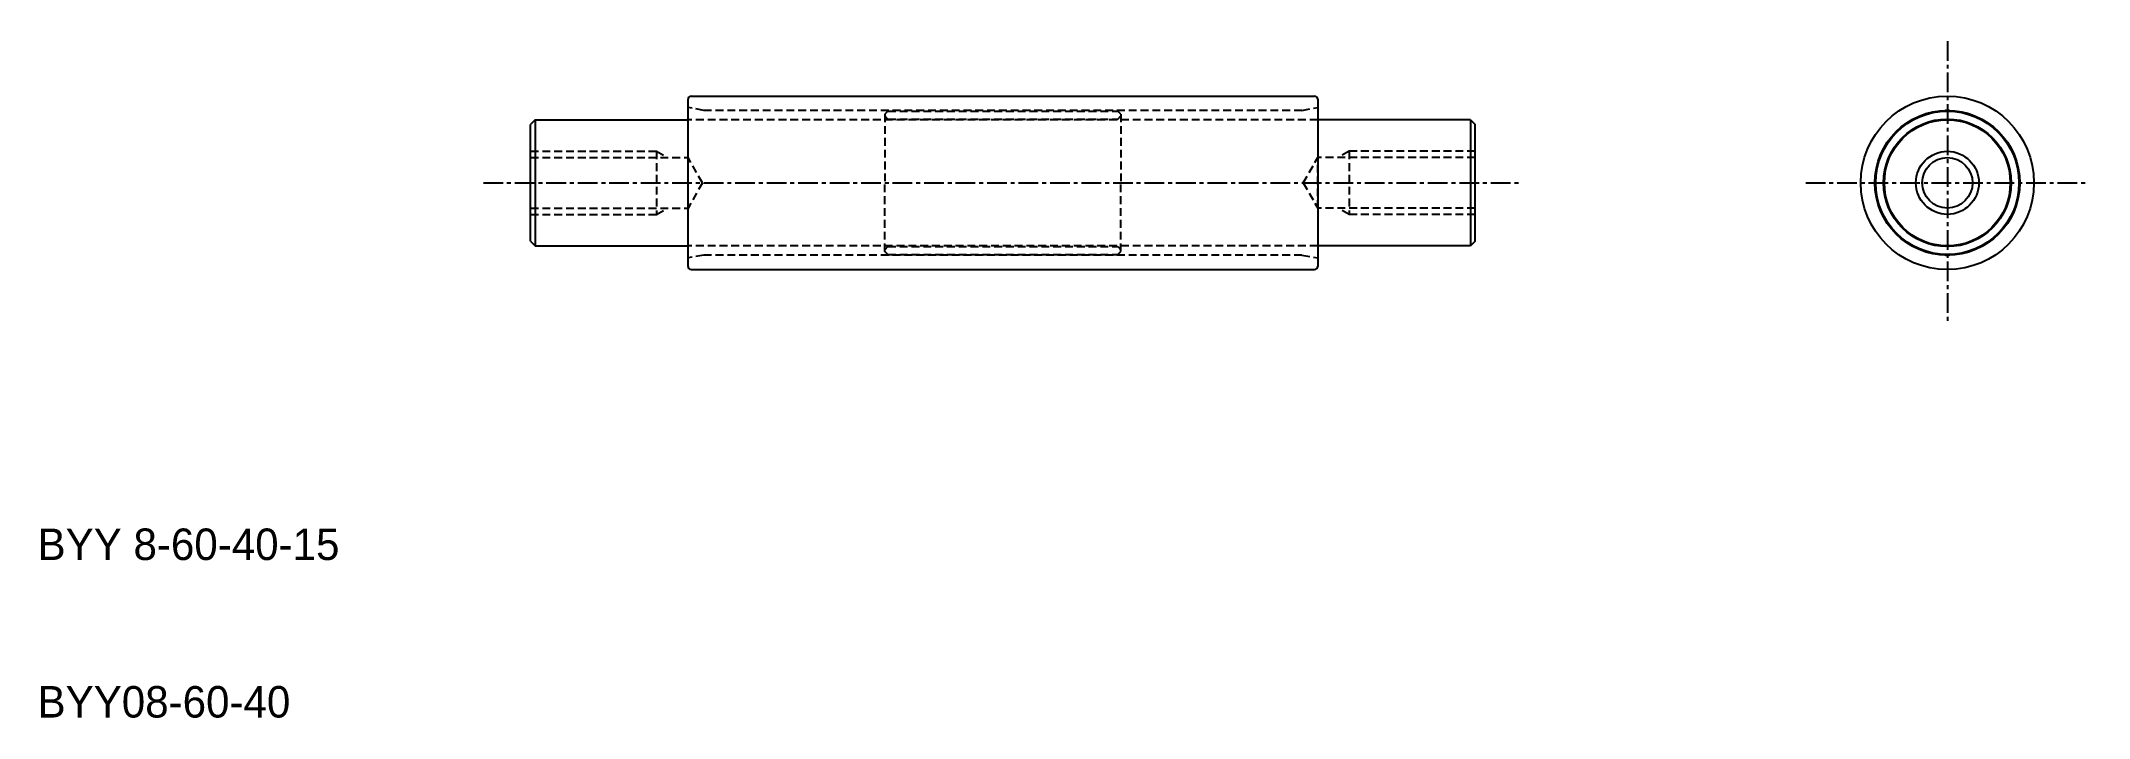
# Model space of a CAD drawing. Extents: x -9 to 121, y 317 to 360.
import ezdxf

# ---------------------------------------------------------------- set-up
doc = ezdxf.new("R2010")
doc.units = 0
doc.linetypes.add('CENTER', pattern=[2, 1.25, -0.25, 0.25, -0.25])
doc.linetypes.add('DASHED', pattern=[0.75, 0.5, -0.25])
doc.layers.get('0').update_dxf_attribs({"linetype": 'CONTINUOUS'})
doc.layers.add('CENTER', color=1, linetype='CENTER')

# ---------------------------------------------------------------- blocks, each defined once
blk = doc.blocks.new('A$C5007611B')
at = {"color": 3, "linetype": 'DASHED'}
for p, q in [((0, 2), (8, 2)), ((0, 1.6), (10, 1.6)), ((8, 2), (8, -2)), ((8, 2), (8.61, 1.65)), ((10.92, 0), (10, 1.6)), ((10, -1.6), (10, 1.6)), ((10.92, 0), (10, -1.6)), ((0, -1.6), (10, -1.6)), ((0, -2), (8, -2)), ((8, -2), (8.61, -1.65))]:
    blk.add_line(p, q, dxfattribs=at)
blk = doc.blocks.new('A$C0B9B0F56')
at = {"color": 3, "linetype": 'DASHED'}
for p, q in [((-10.92, 0), (-10, 1.6)), ((0, 1.6), (-10, 1.6)), ((-10, -1.6), (-10, 1.6)), ((-8, 2), (-8.61, 1.65)), ((0, 2), (-8, 2)), ((-8, 2), (-8, -2)), ((-10.92, 0), (-10, -1.6)), ((0, -1.6), (-10, -1.6)), ((-8, -2), (-8.61, -1.65)), ((0, -2), (-8, -2))]:
    blk.add_line(p, q, dxfattribs=at)

msp = doc.modelspace()

# ---------------------------------------------------------------- linework, layer by layer
at = {"color": 7, "linetype": 'CONTINUOUS'}
for p, q in [((32.24, 356.52), (71.84, 356.52)), ((32.04, 345.72), (32.04, 356.32)), ((72.04, 356.32), (72.04, 345.72)), ((22.34, 355.02), (22.04, 354.72)), ((22.04, 347.32), (22.04, 354.72)), ((22.34, 355.02), (22.34, 347.02)), ((22.34, 355.02), (32.04, 355.02)), ((81.74, 355.02), (72.04, 355.02)), ((81.74, 355.02), (82.04, 354.72)), ((81.74, 355.02), (81.74, 347.02)), ((82.04, 347.32), (82.04, 354.72)), ((22.04, 347.32), (22.34, 347.02)), ((22.34, 347.02), (32.04, 347.02)), ((81.74, 347.02), (72.04, 347.02)), ((82.04, 347.32), (81.74, 347.02)), ((32.24, 345.52), (71.84, 345.52))]:
    msp.add_line(p, q, dxfattribs=at)
at = {"color": 3, "linetype": 'DASHED'}
for p, q in [((33.04, 355.62), (32.04, 355.8)), ((71.04, 355.62), (33.04, 355.62)), ((44.74, 355.57), (44.54, 355.37)), ((44.54, 355.37), (44.54, 351.02)), ((44.74, 355.07), (44.54, 355.27)), ((44.74, 355.57), (59.34, 355.57)), ((59.54, 355.37), (59.34, 355.57)), ((59.34, 355.07), (59.54, 355.27)), ((59.54, 355.37), (59.54, 351.02)), ((71.04, 355.62), (72.04, 355.8)), ((72.04, 355.02), (32.04, 355.02)), ((44.74, 355.07), (59.34, 355.07)), ((44.54, 346.67), (44.54, 351.02)), ((59.54, 346.67), (59.54, 351.02)), ((72.04, 347.02), (32.04, 347.02)), ((33.04, 346.42), (32.04, 346.25)), ((71.04, 346.42), (33.04, 346.42)), ((44.74, 346.97), (44.54, 346.77)), ((44.74, 346.47), (44.54, 346.67)), ((44.74, 346.97), (59.34, 346.97)), ((44.74, 346.47), (59.34, 346.47)), ((59.34, 346.97), (59.54, 346.77)), ((59.34, 346.47), (59.54, 346.67)), ((71.04, 346.42), (72.04, 346.25))]:
    msp.add_line(p, q, dxfattribs=at)
at = {"color": 7, "linetype": 'CONTINUOUS'}
for radius in [5.5, 4.6, 4.55, 4.05, 4, 1.6]:
    msp.add_circle((112.04, 351.02), radius, dxfattribs=at)
at = {"color": 3, "linetype": 'CONTINUOUS'}
msp.add_circle((112.04, 351.02), 2, dxfattribs=at)
at = {"color": 7, "linetype": 'CONTINUOUS'}
for centre, radius, start, end in [((32.24, 356.32), 0.2, 90, 180), ((71.84, 356.32), 0.2, 0, 90), ((112.04, 355.32), 0.3, 55.3534, 124.6466), ((112.04, 355.32), 0.3, 237.5641, 302.4359), ((108.32, 353.17), 0.3, 115.3534, 184.6466), ((108.32, 353.17), 0.3, 297.5641, 2.4359), ((115.76, 353.17), 0.3, 177.5641, 242.4359), ((115.76, 353.17), 0.3, 355.3534, 64.6466), ((108.32, 348.87), 0.3, 175.3534, 244.6466), ((108.32, 348.87), 0.3, 357.5641, 62.4359), ((115.76, 348.87), 0.3, 117.5641, 182.4359), ((115.76, 348.87), 0.3, 295.3534, 4.6466), ((112.04, 346.72), 0.3, 235.3534, 304.6466), ((112.04, 346.72), 0.3, 57.5641, 122.4359), ((32.24, 345.72), 0.2, 180, 270), ((71.84, 345.72), 0.2, 270, 0)]:
    msp.add_arc(centre, radius, start, end, dxfattribs=at)
at = {"layer": 'CENTER', "color": 1, "linetype": 'CENTER'}
for p, q in [((112.04, 360.02), (112.04, 342.02)), ((19.04, 351.02), (85.04, 351.02)), ((103.04, 351.02), (121.04, 351.02))]:
    msp.add_line(p, q, dxfattribs=at)

# ---------------------------------------------------------------- block references
at = {"color": 7, "linetype": 'CONTINUOUS'}
for name, p in [('A$C5007611B', (22.04, 351.02)), ('A$C0B9B0F56', (82.04, 351.02))]:
    msp.add_blockref(name, p, dxfattribs=at)

# ---------------------------------------------------------------- texts
for s, p in [('BYY 8-60-40-15', (-9.28, 327.08)), ('BYY08-60-40', (-9.28, 317.08))]:
    msp.add_text(s, height=2, dxfattribs=at).set_placement(p)

doc.saveas('drawing.dxf')
